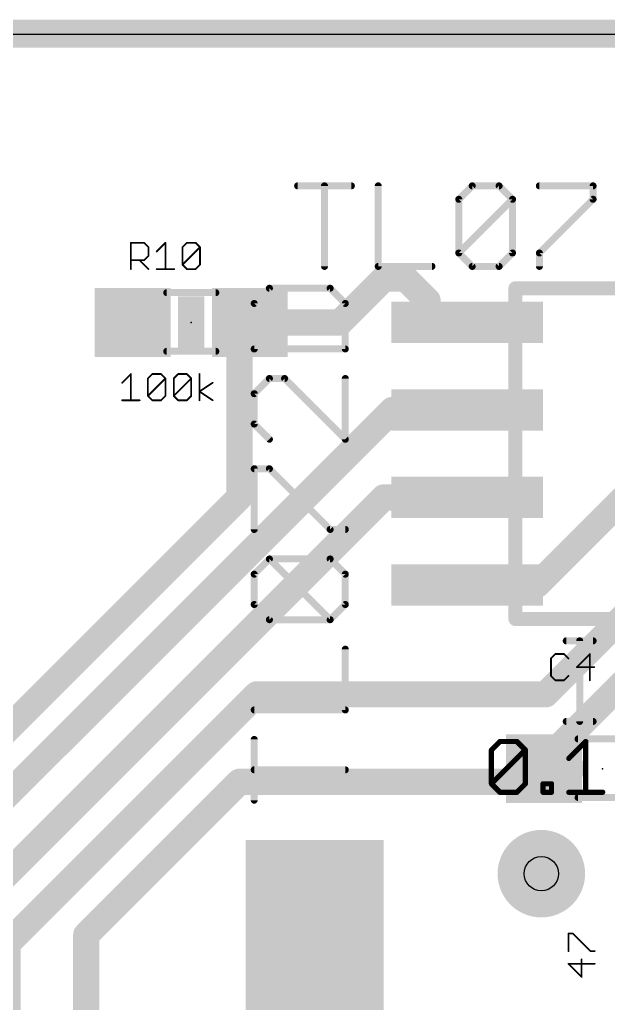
# Model space of a CAD drawing. Extents: x -0.5 to 48.5, y -14.8 to 29.2.
# Drawn here: x 16.81 to 25.36, y 14.88 to 29.16 of the extents above; entities that cross this region are included whole.
import ezdxf

# ---------------------------------------------------------------- set-up
doc = ezdxf.new("R2010")
doc.units = 0
for name, color, linetype in [('1', 22, 'CONTINUOUS'), ('18', 82, 'CONTINUOUS'), ('20', 7, 'CONTINUOUS'), ('21', 253, 'CONTINUOUS'), ('23', 7, 'CONTINUOUS'), ('25', 253, 'CONTINUOUS'), ('27', 253, 'CONTINUOUS'), ('44', 253, 'CONTINUOUS'), ('51', 253, 'CONTINUOUS')]:
    doc.layers.add(name, color=color, linetype=linetype)

# ---------------------------------------------------------------- blocks, each defined once
blk = doc.blocks.new('RECT')
blk.add_solid([(-0.5, -0.5), (0.5, -0.5), (-0.5, 0.5), (0.5, 0.5)])
blk = doc.blocks.new('ROUNDV')
at = {"const_width": 0.5}
blk.add_lwpolyline([(0, -0.25, 1), (0, 0.25, 1), (0, -0.25)], format="xyb", dxfattribs=at)

msp = doc.modelspace()

# ---------------------------------------------------------------- linework, layer by layer
at = {"layer": '1'}
for points, const_width in [([(-0.254, 28.956), (48.26, 28.956)], 0.4064), ([(22.098, 25.4), (21.463, 24.765)], 0.381), ([(22.4155, 25.4), (22.098, 25.4)], 0.381), ([(22.733, 25.0825), (22.4155, 25.4)], 0.381), ([(22.733, 24.765), (22.733, 25.0825)], 0.381), ([(20.0025, 22.225), (20.0025, 24.765)], 0.381), ([(20.0025, 24.765), (20.154, 24.765)], 0.381), ([(21.463, 24.765), (20.154, 24.765)], 0.381), ([(23.308, 24.765), (22.733, 24.765)], 0.381), ([(14.9225, 16.1925), (22.225, 23.495)], 0.381), ([(22.225, 23.495), (23.308, 23.495)], 0.381), ([(26.2255, 22.86), (24.3205, 20.955)], 0.381), ([(14.2875, 16.51), (20.0025, 22.225)], 0.381), ([(15.748, 15.875), (22.098, 22.225)], 0.381), ([(22.098, 22.225), (23.308, 22.225)], 0.381), ([(24.3205, 20.955), (23.308, 20.955)], 0.381), ([(24.4475, 18.415), (26.9875, 20.955)], 0.381), ([(24.4475, 19.3675), (25.5905, 20.5105)], 0.381), ([(16.637, 15.748), (20.2565, 19.3675)], 0.381), ([(20.2565, 19.3675), (24.4475, 19.3675)], 0.381), ([(24.4475, 18.415), (24.423, 18.288)], 0.381), ([(24.13, 18.0975), (24.423, 18.288)], 0.381), ([(24.8285, 18.288), (24.423, 18.288)], 0.381), ([(20.0025, 18.0975), (17.78, 15.875)], 0.381), ([(24.13, 18.0975), (20.0025, 18.0975)], 0.381), ([(17.78, 15.875), (17.78, 13.843)], 0.381), ([(16.637, 13.1445), (16.637, 15.748)], 0.381)]:
    msp.add_lwpolyline(points, dxfattribs=dict(at, const_width=const_width))
at = {"layer": '1', "const_width": 0.1905}
for points in [[(22.098, 25.4953, 1), (22.098, 25.3048)], [(22.1654, 25.3326, 1), (22.0306, 25.4674)], [(22.4829, 25.4674, 1), (22.3481, 25.3326)], [(22.4155, 25.3048, 1), (22.4155, 25.4953)], [(22.8283, 25.0825, 1), (22.6378, 25.0825)], [(22.6656, 25.0151, 1), (22.8004, 25.1499)], [(20.0978, 24.765, 1), (19.9073, 24.765)], [(20.0025, 24.8603, 1), (20.0025, 24.6698)], [(20.154, 24.8603, 1), (20.154, 24.6698)], [(20.154, 24.6698, 1), (20.154, 24.8603)], [(21.3956, 24.8324, 1), (21.5304, 24.6976)], [(21.463, 24.6698, 1), (21.463, 24.8603)], [(22.733, 24.8603, 1), (22.733, 24.6698)], [(22.6378, 24.765, 1), (22.8283, 24.765)], [(23.308, 24.6698, 1), (23.308, 24.8603)], [(22.225, 23.5903, 1), (22.225, 23.3998)], [(22.2924, 23.4276, 1), (22.1576, 23.5624)], [(23.308, 23.3998, 1), (23.308, 23.5903)], [(20.0699, 22.1576, 1), (19.9351, 22.2924)], [(22.098, 22.3203, 1), (22.098, 22.1298)], [(22.1654, 22.1576, 1), (22.0306, 22.2924)], [(23.308, 22.1298, 1), (23.308, 22.3203)], [(19.9073, 22.225, 1), (20.0978, 22.225)], [(23.308, 21.0503, 1), (23.308, 20.8598)], [(24.3205, 20.8598, 1), (24.3205, 21.0503)], [(24.2531, 21.0224, 1), (24.3879, 20.8876)], [(20.2565, 19.4627, 1), (20.2565, 19.2722)], [(20.3239, 19.3001, 1), (20.1891, 19.4349)], [(24.3801, 19.4349, 1), (24.5149, 19.3001)], [(24.4475, 19.2722, 1), (24.4475, 19.4627)], [(24.3801, 18.4824, 1), (24.5149, 18.3476)], [(24.541, 18.397, 1), (24.354, 18.433)], [(24.423, 18.3833, 1), (24.423, 18.1928)], [(24.4749, 18.2081, 1), (24.3711, 18.3679)], [(24.8285, 18.1928, 1), (24.8285, 18.3833)], [(20.0025, 18.1928, 1), (20.0025, 18.0023)], [(20.0699, 18.0301, 1), (19.9351, 18.1649)], [(24.13, 18.0023, 1), (24.13, 18.1928)], [(24.3295, 18.306, 1), (24.5165, 18.27)], [(24.0781, 18.1774, 1), (24.1819, 18.0176)], [(17.7126, 15.9424, 1), (17.8474, 15.8076)], [(17.8753, 15.875, 1), (17.6848, 15.875)], [(16.7323, 15.748, 1), (16.5418, 15.748)]]:
    msp.add_lwpolyline(points, format="xyb", dxfattribs=at)
at = {"layer": '20'}
msp.add_line((48.26, 28.946), (0, 28.946), dxfattribs=at)
at = {"layer": '23'}
for p in [(19.304, 24.765), (25.273, 18.288)]:
    msp.add_point(p, dxfattribs=at)
at = {"layer": '25'}
for points, const_width in [([(18.4277, 25.5397), (18.4277, 25.921)], 0.0254), ([(18.4277, 25.921), (18.6184, 25.921)], 0.0254), ([(18.6184, 25.921), (18.6819, 25.8575)], 0.0254), ([(18.6819, 25.8575), (18.6819, 25.7304)], 0.0254), ([(18.8019, 25.7939), (18.929, 25.921)], 0.0254), ([(18.929, 25.921), (18.929, 25.5397)], 0.0254), ([(19.1761, 25.8575), (19.2397, 25.921)], 0.0254), ([(19.1761, 25.6033), (19.1761, 25.8575)], 0.0254), ([(19.1761, 25.6033), (19.4303, 25.8575)], 0.0254), ([(19.2397, 25.921), (19.3668, 25.921)], 0.0254), ([(19.3668, 25.921), (19.4303, 25.8575)], 0.0254), ([(19.4303, 25.8575), (19.4303, 25.6033)], 0.0254), ([(18.6819, 25.7304), (18.6184, 25.6668)], 0.0254), ([(18.6184, 25.6668), (18.4277, 25.6668)], 0.0254), ([(18.5548, 25.6668), (18.6819, 25.5397)], 0.0254), ([(19.2397, 25.5397), (19.1761, 25.6033)], 0.0254), ([(19.4303, 25.6033), (19.3668, 25.5397)], 0.0254), ([(18.8019, 25.5397), (19.0561, 25.5397)], 0.0254), ([(19.3668, 25.5397), (19.2397, 25.5397)], 0.0254), ([(20.4376, 25.2607), (20.2173, 25.0404)], 0.1016), ([(21.3189, 25.2607), (20.4376, 25.2607)], 0.1016), ([(21.5392, 25.0404), (21.3189, 25.2607)], 0.1016), ([(20.2173, 25.0404), (20.2173, 24.3794)], 0.1016), ([(21.5392, 24.3794), (21.5392, 25.0404)], 0.1016), ([(20.2173, 24.3794), (21.5392, 24.3794)], 0.1016), ([(20.4376, 23.951), (20.2173, 23.7307)], 0.1016), ([(20.6579, 23.951), (20.4376, 23.951)], 0.1016), ([(21.5392, 23.0697), (20.6579, 23.951)], 0.1016), ([(21.5392, 23.951), (21.5392, 23.0697)], 0.1016), ([(20.2173, 23.7307), (20.2173, 23.29)], 0.1016), ([(20.2173, 23.29), (20.4376, 23.0697)], 0.1016), ([(20.2173, 21.76), (20.2173, 22.6413)], 0.1016), ([(20.2173, 22.6413), (20.4376, 22.6413)], 0.1016), ([(20.4376, 22.6413), (21.3189, 21.76)], 0.1016), ([(21.3189, 21.76), (21.5392, 21.76)], 0.1016), ([(20.2173, 21.1112), (20.4376, 21.3315)], 0.1016), ([(20.4376, 21.3315), (21.3189, 21.3315)], 0.1016), ([(21.3189, 20.4503), (20.4376, 21.3315)], 0.1016), ([(21.3189, 21.3315), (21.5392, 21.1112)], 0.1016), ([(20.2173, 20.6706), (20.2173, 21.1112)], 0.1016), ([(21.5392, 21.1112), (21.5392, 20.6706)], 0.1016), ([(20.4376, 20.4503), (20.2173, 20.6706)], 0.1016), ([(21.5392, 20.6706), (21.3189, 20.4503)], 0.1016), ([(21.3189, 20.4503), (20.4376, 20.4503)], 0.1016), ([(24.7454, 20.1432), (25.1352, 20.1432)], 0.1016), ([(24.9403, 18.9738), (24.9403, 20.1432)], 0.1016), ([(21.5392, 19.1405), (21.5392, 20.0218)], 0.1016), ([(24.5873, 19.952), (24.5237, 19.8885)], 0.0254), ([(24.5237, 19.8885), (24.5237, 19.6343)], 0.0254), ([(24.7144, 19.952), (24.5873, 19.952)], 0.0254), ([(24.7779, 19.8885), (24.7144, 19.952)], 0.0254), ([(25.0886, 19.952), (24.8979, 19.7614)], 0.0254), ([(25.0886, 19.5707), (25.0886, 19.952)], 0.0254), ([(24.8979, 19.7614), (25.1521, 19.7614)], 0.0254), ([(24.5237, 19.6343), (24.5873, 19.5707)], 0.0254), ([(24.5873, 19.5707), (24.7144, 19.5707)], 0.0254), ([(24.7144, 19.5707), (24.7779, 19.6343)], 0.0254), ([(20.2173, 19.1405), (21.5392, 19.1405)], 0.1016), ([(24.7454, 18.9738), (25.1352, 18.9738)], 0.1016), ([(20.2173, 17.8308), (20.2173, 18.7121)], 0.1016), ([(21.5392, 18.2714), (20.2173, 18.2714)], 0.1016)]:
    msp.add_lwpolyline(points, dxfattribs=dict(at, const_width=const_width))
for points, const_width in [([(18.4341, 25.921, 1), (18.4214, 25.921)], 0.0127), ([(18.4277, 25.9274, 1), (18.4277, 25.9147)], 0.0127), ([(18.6229, 25.9255, 1), (18.6139, 25.9165)], 0.0127), ([(18.6184, 25.9147, 1), (18.6184, 25.9274)], 0.0127), ([(18.6883, 25.8575, 1), (18.6756, 25.8575)], 0.0127), ([(18.6774, 25.853, 1), (18.6864, 25.862)], 0.0127), ([(18.9354, 25.921, 1), (18.9227, 25.921)], 0.0127), ([(18.9335, 25.9165, 1), (18.9245, 25.9255)], 0.0127), ([(19.1825, 25.8575, 1), (19.1698, 25.8575)], 0.0127), ([(19.1716, 25.862, 1), (19.1806, 25.853)], 0.0127), ([(19.2397, 25.9274, 1), (19.2397, 25.9147)], 0.0127), ([(19.2442, 25.9165, 1), (19.2352, 25.9255)], 0.0127), ([(19.3713, 25.9255, 1), (19.3623, 25.9165)], 0.0127), ([(19.3668, 25.9147, 1), (19.3668, 25.9274)], 0.0127), ([(19.4367, 25.8575, 1), (19.424, 25.8575)], 0.0127), ([(19.4348, 25.853, 1), (19.4258, 25.862)], 0.0127), ([(19.4258, 25.853, 1), (19.4348, 25.862)], 0.0127), ([(18.6756, 25.7304, 1), (18.6883, 25.7304)], 0.0127), ([(18.6864, 25.7259, 1), (18.6774, 25.7349)], 0.0127), ([(18.7974, 25.7984, 1), (18.8064, 25.7894)], 0.0127), ([(18.4277, 25.6732, 1), (18.4277, 25.6605)], 0.0127), ([(18.5593, 25.6713, 1), (18.5503, 25.6623)], 0.0127), ([(18.6139, 25.6713, 1), (18.6229, 25.6623)], 0.0127), ([(18.6184, 25.6605, 1), (18.6184, 25.6732)], 0.0127), ([(19.1806, 25.6077, 1), (19.1716, 25.5988)], 0.0127), ([(19.1716, 25.6077, 1), (19.1806, 25.5988)], 0.0127), ([(19.1698, 25.6033, 1), (19.1825, 25.6033)], 0.0127), ([(19.424, 25.6033, 1), (19.4367, 25.6033)], 0.0127), ([(19.4348, 25.5988, 1), (19.4258, 25.6077)], 0.0127), ([(18.4214, 25.5397, 1), (18.4341, 25.5397)], 0.0127), ([(18.6774, 25.5352, 1), (18.6864, 25.5442)], 0.0127), ([(18.8019, 25.5461, 1), (18.8019, 25.5333)], 0.0127), ([(18.9227, 25.5397, 1), (18.9354, 25.5397)], 0.0127), ([(19.0561, 25.5333, 1), (19.0561, 25.5461)], 0.0127), ([(19.2397, 25.5461, 1), (19.2397, 25.5333)], 0.0127), ([(19.2352, 25.5352, 1), (19.2442, 25.5442)], 0.0127), ([(19.3623, 25.5442, 1), (19.3713, 25.5352)], 0.0127), ([(19.3668, 25.5333, 1), (19.3668, 25.5461)], 0.0127), ([(20.4376, 25.2861, 1), (20.4376, 25.2353)], 0.0508), ([(20.4556, 25.2427, 1), (20.4196, 25.2787)], 0.0508), ([(21.3368, 25.2787, 1), (21.3009, 25.2427)], 0.0508), ([(21.3189, 25.2353, 1), (21.3189, 25.2861)], 0.0508), ([(20.2427, 25.0404, 1), (20.1919, 25.0404)], 0.0508), ([(20.1993, 25.0583, 1), (20.2352, 25.0224)], 0.0508), ([(21.5646, 25.0404, 1), (21.5138, 25.0404)], 0.0508), ([(21.5212, 25.0224, 1), (21.5572, 25.0583)], 0.0508), ([(20.2173, 24.4048, 1), (20.2173, 24.354)], 0.0508), ([(21.5392, 24.354, 1), (21.5392, 24.4048)], 0.0508), ([(20.1919, 24.3794, 1), (20.2427, 24.3794)], 0.0508), ([(21.5138, 24.3794, 1), (21.5646, 24.3794)], 0.0508), ([(20.4376, 23.9764, 1), (20.4376, 23.9256)], 0.0508), ([(20.4556, 23.933, 1), (20.4196, 23.9689)], 0.0508), ([(20.6759, 23.9689, 1), (20.64, 23.933)], 0.0508), ([(20.6579, 23.9256, 1), (20.6579, 23.9764)], 0.0508), ([(21.5646, 23.951, 1), (21.5138, 23.951)], 0.0508), ([(20.2427, 23.7307, 1), (20.1919, 23.7307)], 0.0508), ([(20.1993, 23.7486, 1), (20.2352, 23.7127)], 0.0508), ([(20.2352, 23.308, 1), (20.1993, 23.2721)], 0.0508), ([(20.1919, 23.29, 1), (20.2427, 23.29)], 0.0508), ([(20.4196, 23.0517, 1), (20.4556, 23.0877)], 0.0508), ([(21.5138, 23.0697, 1), (21.5646, 23.0697)], 0.0508), ([(21.5212, 23.0517, 1), (21.5572, 23.0877)], 0.0508), ([(20.2427, 22.6413, 1), (20.1919, 22.6413)], 0.0508), ([(20.2173, 22.6667, 1), (20.2173, 22.6159)], 0.0508), ([(20.4556, 22.6592, 1), (20.4196, 22.6233)], 0.0508), ([(20.4376, 22.6159, 1), (20.4376, 22.6667)], 0.0508), ([(20.1919, 21.76, 1), (20.2427, 21.76)], 0.0508), ([(21.3189, 21.7854, 1), (21.3189, 21.7346)], 0.0508), ([(21.3009, 21.742, 1), (21.3368, 21.7779)], 0.0508), ([(21.5392, 21.7346, 1), (21.5392, 21.7854)], 0.0508), ([(20.4556, 21.3495, 1), (20.4196, 21.3136)], 0.0508), ([(20.4376, 21.3569, 1), (20.4376, 21.3061)], 0.0508), ([(20.4556, 21.3136, 1), (20.4196, 21.3495)], 0.0508), ([(21.3368, 21.3495, 1), (21.3009, 21.3136)], 0.0508), ([(21.3189, 21.3061, 1), (21.3189, 21.3569)], 0.0508), ([(20.2427, 21.1112, 1), (20.1919, 21.1112)], 0.0508), ([(20.1993, 21.1292, 1), (20.2352, 21.0933)], 0.0508), ([(21.5646, 21.1112, 1), (21.5138, 21.1112)], 0.0508), ([(21.5212, 21.0933, 1), (21.5572, 21.1292)], 0.0508), ([(20.2352, 20.6885, 1), (20.1993, 20.6526)], 0.0508), ([(21.5572, 20.6526, 1), (21.5212, 20.6885)], 0.0508), ([(20.1919, 20.6706, 1), (20.2427, 20.6706)], 0.0508), ([(21.5138, 20.6706, 1), (21.5646, 20.6706)], 0.0508), ([(20.4376, 20.4757, 1), (20.4376, 20.4248)], 0.0508), ([(20.4196, 20.4323, 1), (20.4556, 20.4682)], 0.0508), ([(21.3009, 20.4682, 1), (21.3368, 20.4323)], 0.0508), ([(21.3009, 20.4323, 1), (21.3368, 20.4682)], 0.0508), ([(21.3189, 20.4248, 1), (21.3189, 20.4757)], 0.0508), ([(24.7454, 20.1686, 1), (24.7454, 20.1178)], 0.0508), ([(24.9657, 20.1432, 1), (24.9149, 20.1432)], 0.0508), ([(25.1352, 20.1178, 1), (25.1352, 20.1686)], 0.0508), ([(21.5646, 20.0218, 1), (21.5138, 20.0218)], 0.0508), ([(24.5301, 19.8885, 1), (24.5174, 19.8885)], 0.0127), ([(24.5192, 19.893, 1), (24.5282, 19.884)], 0.0127), ([(24.5873, 19.9584, 1), (24.5873, 19.9457)], 0.0127), ([(24.5917, 19.9475, 1), (24.5828, 19.9565)], 0.0127), ([(24.7189, 19.9565, 1), (24.7099, 19.9475)], 0.0127), ([(24.7144, 19.9457, 1), (24.7144, 19.9584)], 0.0127), ([(24.7734, 19.884, 1), (24.7824, 19.893)], 0.0127), ([(25.0949, 19.952, 1), (25.0822, 19.952)], 0.0127), ([(25.0931, 19.9475, 1), (25.0841, 19.9565)], 0.0127), ([(24.8979, 19.7677, 1), (24.8979, 19.755)], 0.0127), ([(24.8934, 19.7659, 1), (24.9024, 19.7569)], 0.0127), ([(25.1521, 19.755, 1), (25.1521, 19.7677)], 0.0127), ([(24.5282, 19.6387, 1), (24.5192, 19.6298)], 0.0127), ([(24.5174, 19.6343, 1), (24.5301, 19.6343)], 0.0127), ([(24.5873, 19.5771, 1), (24.5873, 19.5644)], 0.0127), ([(24.5828, 19.5662, 1), (24.5917, 19.5752)], 0.0127), ([(24.7099, 19.5752, 1), (24.7189, 19.5662)], 0.0127), ([(24.7144, 19.5644, 1), (24.7144, 19.5771)], 0.0127), ([(24.7824, 19.6298, 1), (24.7734, 19.6387)], 0.0127), ([(25.0822, 19.5707, 1), (25.0949, 19.5707)], 0.0127), ([(20.2173, 19.1659, 1), (20.2173, 19.1151)], 0.0508), ([(21.5138, 19.1405, 1), (21.5646, 19.1405)], 0.0508), ([(21.5392, 19.1151, 1), (21.5392, 19.1659)], 0.0508), ([(24.7454, 18.9992, 1), (24.7454, 18.9484)], 0.0508), ([(24.9149, 18.9738, 1), (24.9657, 18.9738)], 0.0508), ([(25.1352, 18.9484, 1), (25.1352, 18.9992)], 0.0508), ([(20.2427, 18.7121, 1), (20.1919, 18.7121)], 0.0508), ([(20.2173, 18.2968, 1), (20.2173, 18.246)], 0.0508), ([(21.5392, 18.246, 1), (21.5392, 18.2968)], 0.0508), ([(20.1919, 17.8308, 1), (20.2427, 17.8308)], 0.0508)]:
    msp.add_lwpolyline(points, format="xyb", dxfattribs=dict(at, const_width=const_width))
at = {"layer": '27'}
for points, const_width in [([(20.8474, 26.7472), (21.627, 26.7472)], 0.1016), ([(21.2372, 25.5778), (21.2372, 26.7472)], 0.1016), ([(22.0168, 26.7472), (22.0168, 25.5778)], 0.1016), ([(23.1862, 26.5523), (23.3811, 26.7472)], 0.1016), ([(23.3811, 26.7472), (23.7709, 26.7472)], 0.1016), ([(23.7709, 26.7472), (23.9658, 26.5523)], 0.1016), ([(24.3556, 26.7472), (25.1352, 26.7472)], 0.1016), ([(25.1352, 26.7472), (25.1352, 26.5523)], 0.1016), ([(23.1862, 25.7727), (23.1862, 26.5523)], 0.1016), ([(23.1862, 25.7727), (23.9658, 26.5523)], 0.1016), ([(23.9658, 26.5523), (23.9658, 25.7727)], 0.1016), ([(25.1352, 26.5523), (24.3556, 25.7727)], 0.1016), ([(23.3811, 25.5778), (23.1862, 25.7727)], 0.1016), ([(23.9658, 25.7727), (23.7709, 25.5778)], 0.1016), ([(24.3556, 25.7727), (24.3556, 25.5778)], 0.1016), ([(22.0168, 25.5778), (22.7964, 25.5778)], 0.1016), ([(23.7709, 25.5778), (23.3811, 25.5778)], 0.1016), ([(18.3007, 23.8889), (18.4278, 24.016)], 0.0254), ([(18.4278, 24.016), (18.4278, 23.6347)], 0.0254), ([(18.6749, 23.9525), (18.7385, 24.016)], 0.0254), ([(18.7385, 24.016), (18.8656, 24.016)], 0.0254), ([(18.8656, 24.016), (18.9291, 23.9525)], 0.0254), ([(19.0491, 23.9525), (19.1127, 24.016)], 0.0254), ([(19.1127, 24.016), (19.2398, 24.016)], 0.0254), ([(19.2398, 24.016), (19.3033, 23.9525)], 0.0254), ([(19.4233, 23.6347), (19.4233, 24.016)], 0.0254), ([(18.6749, 23.6983), (18.6749, 23.9525)], 0.0254), ([(18.6749, 23.6983), (18.9291, 23.9525)], 0.0254), ([(18.9291, 23.9525), (18.9291, 23.6983)], 0.0254), ([(19.0491, 23.6983), (19.0491, 23.9525)], 0.0254), ([(19.0491, 23.6983), (19.3033, 23.9525)], 0.0254), ([(19.3033, 23.9525), (19.3033, 23.6983)], 0.0254), ([(19.4233, 23.7618), (19.614, 23.8889)], 0.0254), ([(18.7385, 23.6347), (18.6749, 23.6983)], 0.0254), ([(18.9291, 23.6983), (18.8656, 23.6347)], 0.0254), ([(19.1127, 23.6347), (19.0491, 23.6983)], 0.0254), ([(19.3033, 23.6983), (19.2398, 23.6347)], 0.0254), ([(19.614, 23.6347), (19.4233, 23.7618)], 0.0254), ([(18.3007, 23.6347), (18.5549, 23.6347)], 0.0254), ([(18.8656, 23.6347), (18.7385, 23.6347)], 0.0254), ([(19.2398, 23.6347), (19.1127, 23.6347)], 0.0254), ([(23.6601, 18.5595), (23.783, 18.6823)], 0.0762), ([(23.783, 18.6823), (24.0287, 18.6823)], 0.0762), ([(24.0287, 18.6823), (24.1516, 18.5595)], 0.0762), ([(24.7827, 18.4366), (25.0285, 18.6823)], 0.0762), ([(25.0285, 18.6823), (25.0285, 17.9451)], 0.0762), ([(23.6601, 18.068), (23.6601, 18.5595)], 0.0762), ([(23.6601, 18.068), (24.1516, 18.5595)], 0.0762), ([(24.1516, 18.5595), (24.1516, 18.068)], 0.0762), ([(23.783, 17.9451), (23.6601, 18.068)], 0.0762), ([(24.1516, 18.068), (24.0287, 17.9451)], 0.0762), ([(24.4085, 17.9451), (24.4085, 18.068)], 0.0762), ([(24.4085, 18.068), (24.5314, 18.068)], 0.0762), ([(24.5314, 18.068), (24.5314, 17.9451)], 0.0762), ([(24.0287, 17.9451), (23.783, 17.9451)], 0.0762), ([(24.5314, 17.9451), (24.4085, 17.9451)], 0.0762), ([(24.7827, 17.9451), (25.2742, 17.9451)], 0.0762), ([(24.7774, 15.6405), (24.7774, 15.8947)], 0.0254), ([(24.7774, 15.8947), (24.8409, 15.8947)], 0.0254), ([(24.8409, 15.8947), (25.0951, 15.6405)], 0.0254), ([(25.0951, 15.6405), (25.1587, 15.6405)], 0.0254), ([(25.1587, 15.4569), (24.7774, 15.4569)], 0.0254), ([(24.7774, 15.4569), (24.968, 15.2663)], 0.0254), ([(24.968, 15.2663), (24.968, 15.5205)], 0.0254)]:
    msp.add_lwpolyline(points, dxfattribs=dict(at, const_width=const_width))
for points, const_width in [([(20.8474, 26.7726, 1), (20.8474, 26.7218)], 0.0508), ([(21.2626, 26.7472, 1), (21.2118, 26.7472)], 0.0508), ([(21.627, 26.7218, 1), (21.627, 26.7726)], 0.0508), ([(22.0422, 26.7472, 1), (21.9914, 26.7472)], 0.0508), ([(23.3811, 26.7726, 1), (23.3811, 26.7218)], 0.0508), ([(23.3991, 26.7292, 1), (23.3631, 26.7652)], 0.0508), ([(23.7889, 26.7652, 1), (23.7529, 26.7292)], 0.0508), ([(23.7709, 26.7218, 1), (23.7709, 26.7726)], 0.0508), ([(24.3556, 26.7726, 1), (24.3556, 26.7218)], 0.0508), ([(25.1606, 26.7472, 1), (25.1098, 26.7472)], 0.0508), ([(25.1352, 26.7218, 1), (25.1352, 26.7726)], 0.0508), ([(23.1682, 26.5703, 1), (23.2042, 26.5343)], 0.0508), ([(23.2116, 26.5523, 1), (23.1608, 26.5523)], 0.0508), ([(23.9912, 26.5523, 1), (23.9404, 26.5523)], 0.0508), ([(23.9838, 26.5343, 1), (23.9478, 26.5703)], 0.0508), ([(23.9478, 26.5343, 1), (23.9838, 26.5703)], 0.0508), ([(25.1098, 26.5523, 1), (25.1606, 26.5523)], 0.0508), ([(25.1532, 26.5343, 1), (25.1172, 26.5703)], 0.0508), ([(23.2042, 25.7907, 1), (23.1682, 25.7547)], 0.0508), ([(23.1682, 25.7907, 1), (23.2042, 25.7547)], 0.0508), ([(23.1608, 25.7727, 1), (23.2116, 25.7727)], 0.0508), ([(23.9404, 25.7727, 1), (23.9912, 25.7727)], 0.0508), ([(23.9838, 25.7547, 1), (23.9478, 25.7907)], 0.0508), ([(24.3376, 25.7907, 1), (24.3736, 25.7547)], 0.0508), ([(24.381, 25.7727, 1), (24.3302, 25.7727)], 0.0508), ([(21.2118, 25.5778, 1), (21.2626, 25.5778)], 0.0508), ([(22.0168, 25.6032, 1), (22.0168, 25.5524)], 0.0508), ([(21.9914, 25.5778, 1), (22.0422, 25.5778)], 0.0508), ([(22.7964, 25.5524, 1), (22.7964, 25.6032)], 0.0508), ([(23.3811, 25.6032, 1), (23.3811, 25.5524)], 0.0508), ([(23.3631, 25.5598, 1), (23.3991, 25.5958)], 0.0508), ([(23.7529, 25.5958, 1), (23.7889, 25.5598)], 0.0508), ([(23.7709, 25.5524, 1), (23.7709, 25.6032)], 0.0508), ([(24.3302, 25.5778, 1), (24.381, 25.5778)], 0.0508), ([(18.4342, 24.016, 1), (18.4215, 24.016)], 0.0127), ([(18.4323, 24.0115, 1), (18.4233, 24.0205)], 0.0127), ([(18.7385, 24.0224, 1), (18.7385, 24.0097)], 0.0127), ([(18.7429, 24.0115, 1), (18.734, 24.0205)], 0.0127), ([(18.8701, 24.0205, 1), (18.8611, 24.0115)], 0.0127), ([(18.8656, 24.0097, 1), (18.8656, 24.0224)], 0.0127), ([(19.1127, 24.0224, 1), (19.1127, 24.0097)], 0.0127), ([(19.1172, 24.0115, 1), (19.1082, 24.0205)], 0.0127), ([(19.2443, 24.0205, 1), (19.2353, 24.0115)], 0.0127), ([(19.2398, 24.0097, 1), (19.2398, 24.0224)], 0.0127), ([(19.4297, 24.016, 1), (19.417, 24.016)], 0.0127), ([(18.2962, 23.8934, 1), (18.3052, 23.8844)], 0.0127), ([(18.6704, 23.957, 1), (18.6794, 23.948)], 0.0127), ([(18.6813, 23.9525, 1), (18.6686, 23.9525)], 0.0127), ([(18.9355, 23.9525, 1), (18.9228, 23.9525)], 0.0127), ([(18.9336, 23.948, 1), (18.9246, 23.957)], 0.0127), ([(18.9246, 23.948, 1), (18.9336, 23.957)], 0.0127), ([(19.0555, 23.9525, 1), (19.0428, 23.9525)], 0.0127), ([(19.0446, 23.957, 1), (19.0536, 23.948)], 0.0127), ([(19.3097, 23.9525, 1), (19.297, 23.9525)], 0.0127), ([(19.3078, 23.948, 1), (19.2988, 23.957)], 0.0127), ([(19.2988, 23.948, 1), (19.3078, 23.957)], 0.0127), ([(19.6175, 23.8836, 1), (19.6105, 23.8942)], 0.0127), ([(18.6794, 23.7027, 1), (18.6704, 23.6938)], 0.0127), ([(18.6704, 23.7027, 1), (18.6794, 23.6938)], 0.0127), ([(18.6686, 23.6983, 1), (18.6813, 23.6983)], 0.0127), ([(18.9228, 23.6983, 1), (18.9355, 23.6983)], 0.0127), ([(18.9336, 23.6938, 1), (18.9246, 23.7027)], 0.0127), ([(19.0536, 23.7027, 1), (19.0446, 23.6938)], 0.0127), ([(19.0446, 23.7027, 1), (19.0536, 23.6938)], 0.0127), ([(19.0428, 23.6983, 1), (19.0555, 23.6983)], 0.0127), ([(19.297, 23.6983, 1), (19.3097, 23.6983)], 0.0127), ([(19.3078, 23.6938, 1), (19.2988, 23.7027)], 0.0127), ([(19.4268, 23.7671, 1), (19.4198, 23.7565)], 0.0127), ([(19.4198, 23.7671, 1), (19.4268, 23.7565)], 0.0127), ([(18.3007, 23.6411, 1), (18.3007, 23.6284)], 0.0127), ([(18.4215, 23.6347, 1), (18.4342, 23.6347)], 0.0127), ([(18.5549, 23.6284, 1), (18.5549, 23.6411)], 0.0127), ([(18.7385, 23.6411, 1), (18.7385, 23.6284)], 0.0127), ([(18.734, 23.6302, 1), (18.7429, 23.6392)], 0.0127), ([(18.8611, 23.6392, 1), (18.8701, 23.6302)], 0.0127), ([(18.8656, 23.6284, 1), (18.8656, 23.6411)], 0.0127), ([(19.1127, 23.6411, 1), (19.1127, 23.6284)], 0.0127), ([(19.1082, 23.6302, 1), (19.1172, 23.6392)], 0.0127), ([(19.2353, 23.6392, 1), (19.2443, 23.6302)], 0.0127), ([(19.2398, 23.6284, 1), (19.2398, 23.6411)], 0.0127), ([(19.417, 23.6347, 1), (19.4297, 23.6347)], 0.0127), ([(19.6105, 23.6294, 1), (19.6175, 23.64)], 0.0127), ([(23.783, 18.7014, 1), (23.783, 18.6633)], 0.0381), ([(23.7964, 18.6689, 1), (23.7695, 18.6958)], 0.0381), ([(24.0422, 18.6958, 1), (24.0152, 18.6689)], 0.0381), ([(24.0287, 18.6633, 1), (24.0287, 18.7014)], 0.0381), ([(25.0475, 18.6823, 1), (25.0094, 18.6823)], 0.0381), ([(25.0419, 18.6689, 1), (25.015, 18.6958)], 0.0381), ([(23.6791, 18.5595, 1), (23.641, 18.5595)], 0.0381), ([(23.6466, 18.5729, 1), (23.6736, 18.546)], 0.0381), ([(24.1706, 18.5595, 1), (24.1325, 18.5595)], 0.0381), ([(24.1651, 18.546, 1), (24.1381, 18.5729)], 0.0381), ([(24.1381, 18.546, 1), (24.1651, 18.5729)], 0.0381), ([(24.7693, 18.4501, 1), (24.7962, 18.4231)], 0.0381), ([(23.641, 18.068, 1), (23.6791, 18.068)], 0.0381), ([(23.6736, 18.0814, 1), (23.6466, 18.0545)], 0.0381), ([(23.6466, 18.0814, 1), (23.6736, 18.0545)], 0.0381), ([(24.1325, 18.068, 1), (24.1706, 18.068)], 0.0381), ([(24.1651, 18.0545, 1), (24.1381, 18.0814)], 0.0381), ([(24.4085, 18.087, 1), (24.4085, 18.0489)], 0.0381), ([(24.4276, 18.068, 1), (24.3895, 18.068)], 0.0381), ([(24.5504, 18.068, 1), (24.5123, 18.068)], 0.0381), ([(24.5314, 18.0489, 1), (24.5314, 18.087)], 0.0381), ([(23.783, 17.9642, 1), (23.783, 17.9261)], 0.0381), ([(23.7695, 17.9316, 1), (23.7964, 17.9586)], 0.0381), ([(24.0152, 17.9586, 1), (24.0422, 17.9316)], 0.0381), ([(24.0287, 17.9261, 1), (24.0287, 17.9642)], 0.0381), ([(24.4085, 17.9642, 1), (24.4085, 17.9261)], 0.0381), ([(24.3895, 17.9451, 1), (24.4276, 17.9451)], 0.0381), ([(24.5123, 17.9451, 1), (24.5504, 17.9451)], 0.0381), ([(24.5314, 17.9261, 1), (24.5314, 17.9642)], 0.0381), ([(24.7827, 17.9642, 1), (24.7827, 17.9261)], 0.0381), ([(25.0094, 17.9451, 1), (25.0475, 17.9451)], 0.0381), ([(25.2742, 17.9261, 1), (25.2742, 17.9642)], 0.0381), ([(24.7837, 15.8947, 1), (24.771, 15.8947)], 0.0127), ([(24.7774, 15.9011, 1), (24.7774, 15.8884)], 0.0127), ([(24.8454, 15.8992, 1), (24.8364, 15.8902)], 0.0127), ([(24.8409, 15.8884, 1), (24.8409, 15.9011)], 0.0127), ([(24.771, 15.6405, 1), (24.7837, 15.6405)], 0.0127), ([(25.0951, 15.6468, 1), (25.0951, 15.6341)], 0.0127), ([(25.0907, 15.636, 1), (25.0996, 15.645)], 0.0127), ([(25.1587, 15.6341, 1), (25.1587, 15.6468)], 0.0127), ([(24.7774, 15.4633, 1), (24.7774, 15.4506)], 0.0127), ([(24.7819, 15.4614, 1), (24.7729, 15.4525)], 0.0127), ([(24.9744, 15.5205, 1), (24.9617, 15.5205)], 0.0127), ([(25.1587, 15.4506, 1), (25.1587, 15.4633)], 0.0127), ([(24.9635, 15.2618, 1), (24.9725, 15.2708)], 0.0127), ([(24.9617, 15.2663, 1), (24.9744, 15.2663)], 0.0127)]:
    msp.add_lwpolyline(points, format="xyb", dxfattribs=dict(at, const_width=const_width))
at = {"layer": '44'}
msp.add_circle((24.384, 16.764), 0.25, dxfattribs=at)
at = {"layer": '51'}
for points, const_width in [([(24.008, 25.26), (27.308, 25.26)], 0.2032), ([(24.008, 20.46), (24.008, 25.26)], 0.2032), ([(18.948, 25.197), (19.66, 25.197)], 0.1016), ([(18.948, 24.346), (19.66, 24.346)], 0.1016), ([(27.308, 20.46), (24.008, 20.46)], 0.2032), ([(24.917, 18.72), (25.629, 18.72)], 0.1016), ([(24.917, 17.869), (25.629, 17.869)], 0.1016)]:
    msp.add_lwpolyline(points, dxfattribs=dict(at, const_width=const_width))
for points, const_width in [([(24.008, 25.3108, 1), (24.008, 25.2092)], 0.1016), ([(24.0588, 25.26, 1), (23.9572, 25.26)], 0.1016), ([(18.948, 25.2224, 1), (18.948, 25.1716)], 0.0508), ([(19.66, 25.1716, 1), (19.66, 25.2224)], 0.0508), ([(18.948, 24.3714, 1), (18.948, 24.3206)], 0.0508), ([(19.66, 24.3206, 1), (19.66, 24.3714)], 0.0508), ([(24.008, 20.5108, 1), (24.008, 20.4092)], 0.1016), ([(23.9572, 20.46, 1), (24.0588, 20.46)], 0.1016), ([(24.917, 18.7454, 1), (24.917, 18.6946)], 0.0508), ([(24.917, 17.8944, 1), (24.917, 17.8436)], 0.0508)]:
    msp.add_lwpolyline(points, format="xyb", dxfattribs=dict(at, const_width=const_width))

# ---------------------------------------------------------------- block references
at = {"layer": '1', "xscale": 1.1}
for p in [(18.454, 24.765), (20.154, 24.765), (24.423, 18.288)]:
    msp.add_blockref('RECT', p, dxfattribs=at)
at = {"layer": '1'}
for p, xscale, yscale, rotation in [((23.308, 24.765), 0.6, 2.2, 90), ((23.308, 23.495), 0.6, 2.2, 90), ((23.308, 22.225), 0.6, 2.2, 90), ((23.308, 20.955), 0.6, 2.2, 90), ((21.094, 16.004), 2, 2.5, 180)]:
    msp.add_blockref('RECT', p, dxfattribs=dict(at, xscale=xscale, yscale=yscale, rotation=rotation))
at = {"layer": '18', "xscale": 1.27, "yscale": 1.27}
msp.add_blockref('ROUNDV', (24.384, 16.764), dxfattribs=at)
msp.add_blockref('ROUNDV', (24.384, 16.764), dxfattribs=at)
at = {"layer": '21', "xscale": 0.381, "yscale": 0.762}
msp.add_blockref('RECT', (19.304, 24.765), dxfattribs=at)
at = {"layer": '51', "xscale": 0.5001, "yscale": 0.95}
for p in [(18.7158, 24.7701), (19.8843, 24.7701), (24.6849, 18.2931)]:
    msp.add_blockref('RECT', p, dxfattribs=at)
at = {"layer": '51', "xscale": 0.49, "yscale": 1.1, "rotation": 90}
for p in [(23.358, 24.765), (23.358, 23.495), (23.358, 22.225), (23.358, 20.955)]:
    msp.add_blockref('RECT', p, dxfattribs=at)

doc.saveas('drawing.dxf')
